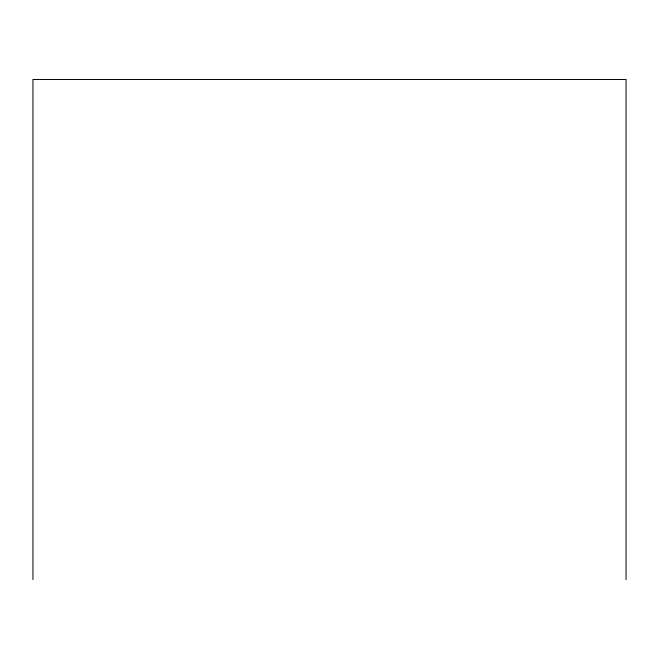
<?xml version="1.0" encoding="UTF-8"?>
<svg xmlns="http://www.w3.org/2000/svg" width="659" height="659" viewBox="0 0 659 659"><rect width="100%" height="100%" fill="white"/><g stroke="black" fill="none" stroke-linecap="round" stroke-linejoin="round"><path stroke-width="0.99" d="M626.05 579.525L626.05 79.475L32.95 79.475L32.95 579.525"/></g></svg>
